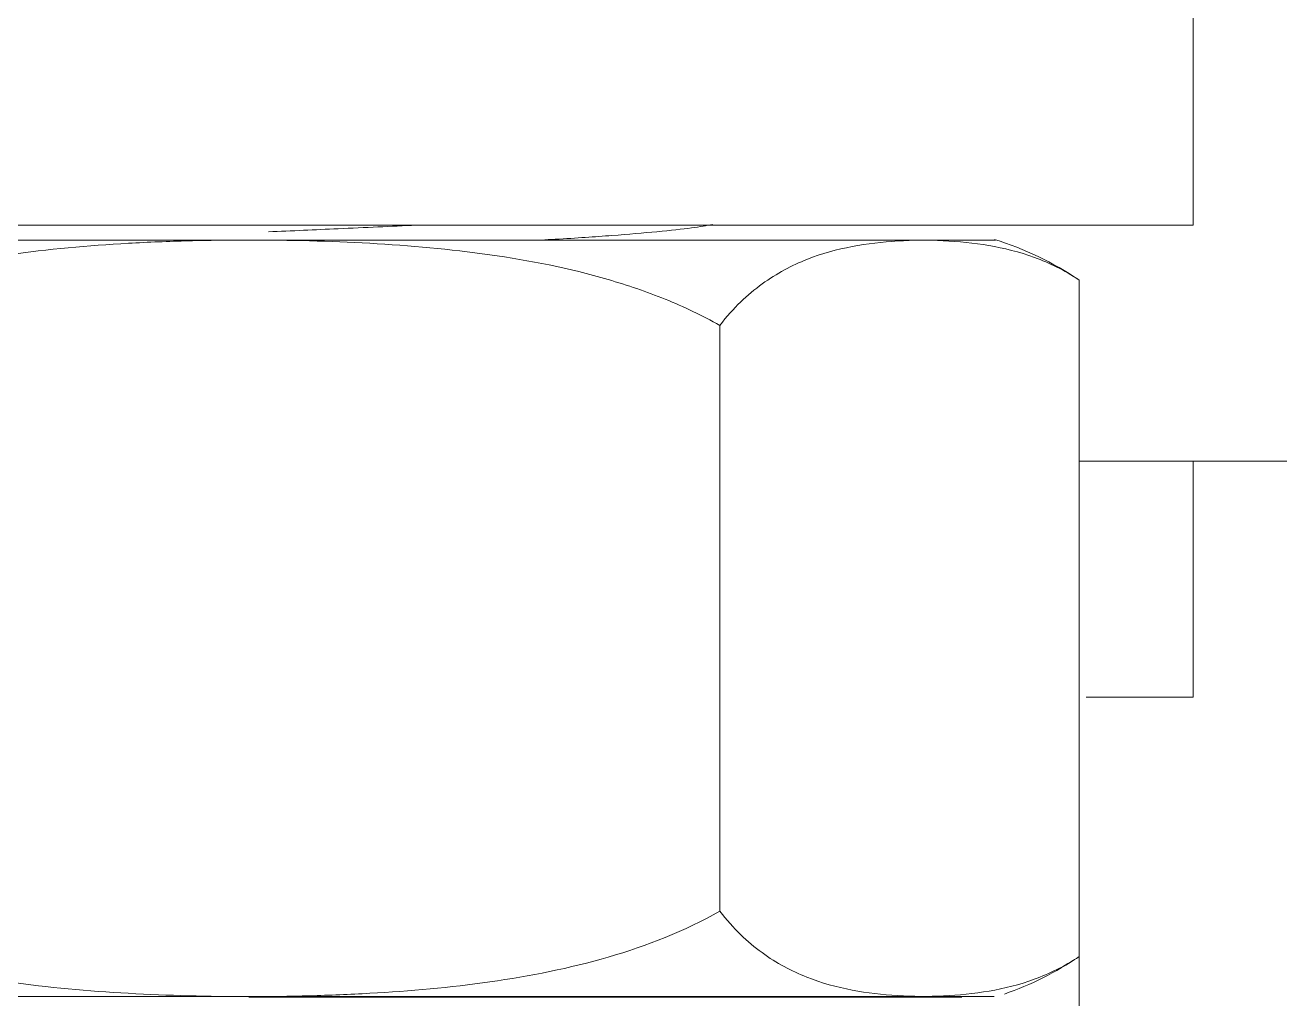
# Model space of a CAD drawing. Extents: x -976302 to -776254, y 5665 to 231437.
# Drawn here: x -803121.8 to -803041.5, y 81936.3 to 81998.6 of the extents above; entities that cross this region are included whole.
import ezdxf

# ---------------------------------------------------------------- set-up
doc = ezdxf.new("R2010")
doc.units = 0
doc.header["$LTSCALE"] = 1000
doc.header["$MEASUREMENT"] = 0

# ---------------------------------------------------------------- blocks, each defined once
blk = doc.blocks.new('*U19')
at = {"color": 7, "linetype": 'Continuous', "lineweight": 15}
for p, q in [((-15775.463, -17336.842), (-15775.463, -17333.864)), ((-15799.289, -17336.842), (-15787.376, -17336.842)), ((-15787.376, -17336.842), (-15775.463, -17336.842)), ((-15787.376, -17337.032), (-15787.376, -17337.032)), ((-15776.903, -17346.075), (-15776.903, -17337.537)), ((-15781.436, -17345.503), (-15781.436, -17338.108)), ((-15776.903, -17339.822), (-15768.514, -17339.822)), ((-15775.463, -17342.801), (-15775.463, -17339.822)), ((-15775.463, -17342.801), (-15776.813, -17342.801)), ((-15776.903, -17352.033), (-15776.903, -17343.495)), ((-15787.38, -17346.58), (-15787.377, -17346.58))]:
    blk.add_line(p, q, dxfattribs=at)
for centre, start, end in [((-15779.171, -17340.887), 55.9001, 72.7587), ((-15779.171, -17342.725), 289.1103, 304.0727)]:
    blk.add_arc(centre, 4.046, start, end, dxfattribs=at)
for points, knots in [([(-15785.242, -17336.842), (-15785.251, -17336.843), (-15785.568, -17336.859), (-15786.207, -17336.887), (-15786.838, -17336.915), (-15787.132, -17336.928)], [0, 0, 0, 0, 0.017156, 0.543286, 1, 1, 1, 1]), ([(-15785.242, -17336.842), (-15785.251, -17336.843), (-15785.568, -17336.859), (-15786.207, -17336.887), (-15786.838, -17336.915), (-15787.132, -17336.928)], [0, 0, 0, 0, 0.017156, 0.543286, 1, 1, 1, 1]), ([(-15783.689, -17337.032), (-15783.63, -17337.028), (-15783.292, -17337.01), (-15782.787, -17336.975), (-15782.201, -17336.925), (-15781.764, -17336.878), (-15781.605, -17336.849), (-15781.527, -17336.835)], [0, 0, 0, 0, 0.0506545, 0.2913909, 0.5253177, 0.7660247, 1, 1, 1, 1]), ([(-15783.689, -17337.032), (-15783.63, -17337.028), (-15783.292, -17337.01), (-15782.787, -17336.975), (-15782.201, -17336.925), (-15781.764, -17336.878), (-15781.605, -17336.849), (-15781.527, -17336.835)], [0, 0, 0, 0, 0.0506545, 0.2913909, 0.5253177, 0.7660247, 1, 1, 1, 1]), ([(-15787.376, -17337.032), (-15787.393, -17337.032), (-15787.932, -17337.032), (-15789.01, -17337.032), (-15790.546, -17337.032), (-15792.007, -17337.032), (-15793.324, -17337.032), (-15794.483, -17337.032), (-15795.429, -17337.032), (-15796.16, -17337.032), (-15796.616, -17337.032), (-15796.823, -17337.032), (-15796.787, -17337.032), (-15796.779, -17337.032)], [0, 0, 0, 0, 0.003434, 0.109279, 0.218194, 0.324038, 0.432953, 0.538797, 0.647712, 0.753557, 0.862471, 0.968316, 1, 1, 1, 1]), ([(-15793.316, -17338.108), (-15792.869, -17337.857), (-15792.395, -17337.672), (-15791.422, -17337.389), (-15790.918, -17337.289), (-15789.912, -17337.146), (-15789.407, -17337.101), (-15788.647, -17337.058), (-15788.393, -17337.048), (-15787.885, -17337.035), (-15787.632, -17337.032), (-15787.376, -17337.032)], [0, 0, 0, 0, 0.25, 0.25, 0.5, 0.5, 0.75, 0.75, 0.875, 0.875, 1, 1, 1, 1]), ([(-15787.376, -17337.032), (-15786.867, -17337.032), (-15786.36, -17337.044), (-15785.348, -17337.101), (-15784.843, -17337.146), (-15783.839, -17337.288), (-15783.336, -17337.387), (-15782.603, -17337.601), (-15782.362, -17337.682), (-15781.89, -17337.874), (-15781.657, -17337.984), (-15781.436, -17338.108)], [0, 0, 0, 0, 0.25, 0.25, 0.5, 0.5, 0.75, 0.75, 0.875, 0.875, 1, 1, 1, 1]), ([(-15777.974, -17337.032), (-15777.966, -17337.032), (-15777.934, -17337.032), (-15778.151, -17337.032), (-15778.625, -17337.032), (-15779.361, -17337.032), (-15780.327, -17337.032), (-15781.485, -17337.032), (-15782.821, -17337.032), (-15784.747, -17337.032), (-15786.331, -17337.032), (-15787.376, -17337.032)], [0, 0, 0, 0, 0.035467, 0.144465, 0.250391, 0.359389, 0.465316, 0.574314, 0.68024, 0.789238, 1, 1, 1, 1]), ([(-15781.436, -17338.108), (-15781.266, -17337.887), (-15781.087, -17337.719), (-15780.718, -17337.451), (-15780.527, -17337.351), (-15780.147, -17337.201), (-15779.956, -17337.15), (-15779.575, -17337.077), (-15779.384, -17337.055), (-15779.001, -17337.032), (-15778.809, -17337.031), (-15778.426, -17337.049), (-15778.234, -17337.068), (-15777.85, -17337.134), (-15777.658, -17337.181), (-15777.277, -17337.32), (-15777.089, -17337.411), (-15776.903, -17337.537)], [0, 0, 0, 0, 0.125, 0.125, 0.25, 0.25, 0.375, 0.375, 0.5, 0.5, 0.625, 0.625, 0.75, 0.75, 0.875, 0.875, 1, 1, 1, 1]), ([(-15787.38, -17346.58), (-15787.888, -17346.58), (-15788.395, -17346.567), (-15789.407, -17346.51), (-15789.911, -17346.466), (-15790.914, -17346.323), (-15791.417, -17346.224), (-15792.15, -17346.011), (-15792.391, -17345.929), (-15792.863, -17345.738), (-15793.095, -17345.628), (-15793.316, -17345.503)], [0, 0, 0, 0, 0.25, 0.25, 0.5, 0.5, 0.75, 0.75, 0.875, 0.875, 1, 1, 1, 1]), ([(-15781.436, -17345.503), (-15781.883, -17345.755), (-15782.357, -17345.939), (-15783.331, -17346.223), (-15783.834, -17346.323), (-15784.841, -17346.466), (-15785.346, -17346.51), (-15786.107, -17346.553), (-15786.36, -17346.563), (-15786.868, -17346.577), (-15787.122, -17346.58), (-15787.377, -17346.58)], [0, 0, 0, 0, 0.25, 0.25, 0.5, 0.5, 0.75, 0.75, 0.875, 0.875, 1, 1, 1, 1]), ([(-15776.903, -17346.075), (-15777.09, -17346.201), (-15777.279, -17346.292), (-15777.658, -17346.43), (-15777.848, -17346.477), (-15778.231, -17346.543), (-15778.422, -17346.563), (-15778.807, -17346.58), (-15779, -17346.579), (-15779.385, -17346.556), (-15779.577, -17346.534), (-15779.96, -17346.461), (-15780.151, -17346.409), (-15780.53, -17346.259), (-15780.72, -17346.16), (-15781.088, -17345.891), (-15781.267, -17345.724), (-15781.436, -17345.503)], [0, 0, 0, 0, 0.125, 0.125, 0.25, 0.25, 0.375, 0.375, 0.5, 0.5, 0.625, 0.625, 0.75, 0.75, 0.875, 0.875, 1, 1, 1, 1]), ([(-15796.803, -17346.58), (-15796.804, -17346.58), (-15796.849, -17346.58), (-15796.69, -17346.58), (-15796.311, -17346.58), (-15795.642, -17346.58), (-15794.753, -17346.58), (-15793.644, -17346.58), (-15792.368, -17346.58), (-15790.939, -17346.58), (-15789.599, -17346.58), (-15788.398, -17346.58), (-15787.721, -17346.58), (-15787.38, -17346.58)], [0, 0, 0, 0, 0.003462, 0.1093284, 0.2182649, 0.3241313, 0.4330678, 0.5389342, 0.6478707, 0.7537371, 0.8626737, 0.9309373, 1, 1, 1, 1]), ([(-15778.406, -17346.589), (-15778.384, -17346.589), (-15778.319, -17346.589), (-15779.334, -17346.589), (-15781.259, -17346.589), (-15783.917, -17346.589), (-15786.096, -17346.589), (-15787.243, -17346.589), (-15787.379, -17346.589)], [0, 0, 0, 0, 0.112371, 0.32705, 0.54173, 0.756409, 0.971088, 1, 1, 1, 1]), ([(-15787.377, -17346.58), (-15787.187, -17346.58), (-15786.804, -17346.58), (-15785.373, -17346.58), (-15783.637, -17346.58), (-15781.82, -17346.58), (-15780.614, -17346.58), (-15779.592, -17346.58), (-15778.796, -17346.58), (-15778.249, -17346.58), (-15777.965, -17346.58), (-15777.973, -17346.58), (-15777.976, -17346.58)], [0, 0, 0, 0, 0.038687, 0.077518, 0.291667, 0.397587, 0.50658, 0.6125, 0.721492, 0.827413, 0.936405, 1, 1, 1, 1])]:
    blk.add_open_spline(points, degree=3, knots=knots, dxfattribs=at)

msp = doc.modelspace()

# ---------------------------------------------------------------- block references
at = {"xscale": 5.068799998611212, "yscale": 5.068799998611212, "zscale": 5.068799998611212}
msp.add_blockref('*U19', (-723084.399, 169862.779), dxfattribs=at)
msp.add_blockref('*U19', (-723084.399, 169862.779), dxfattribs=at)

doc.saveas('drawing.dxf')
